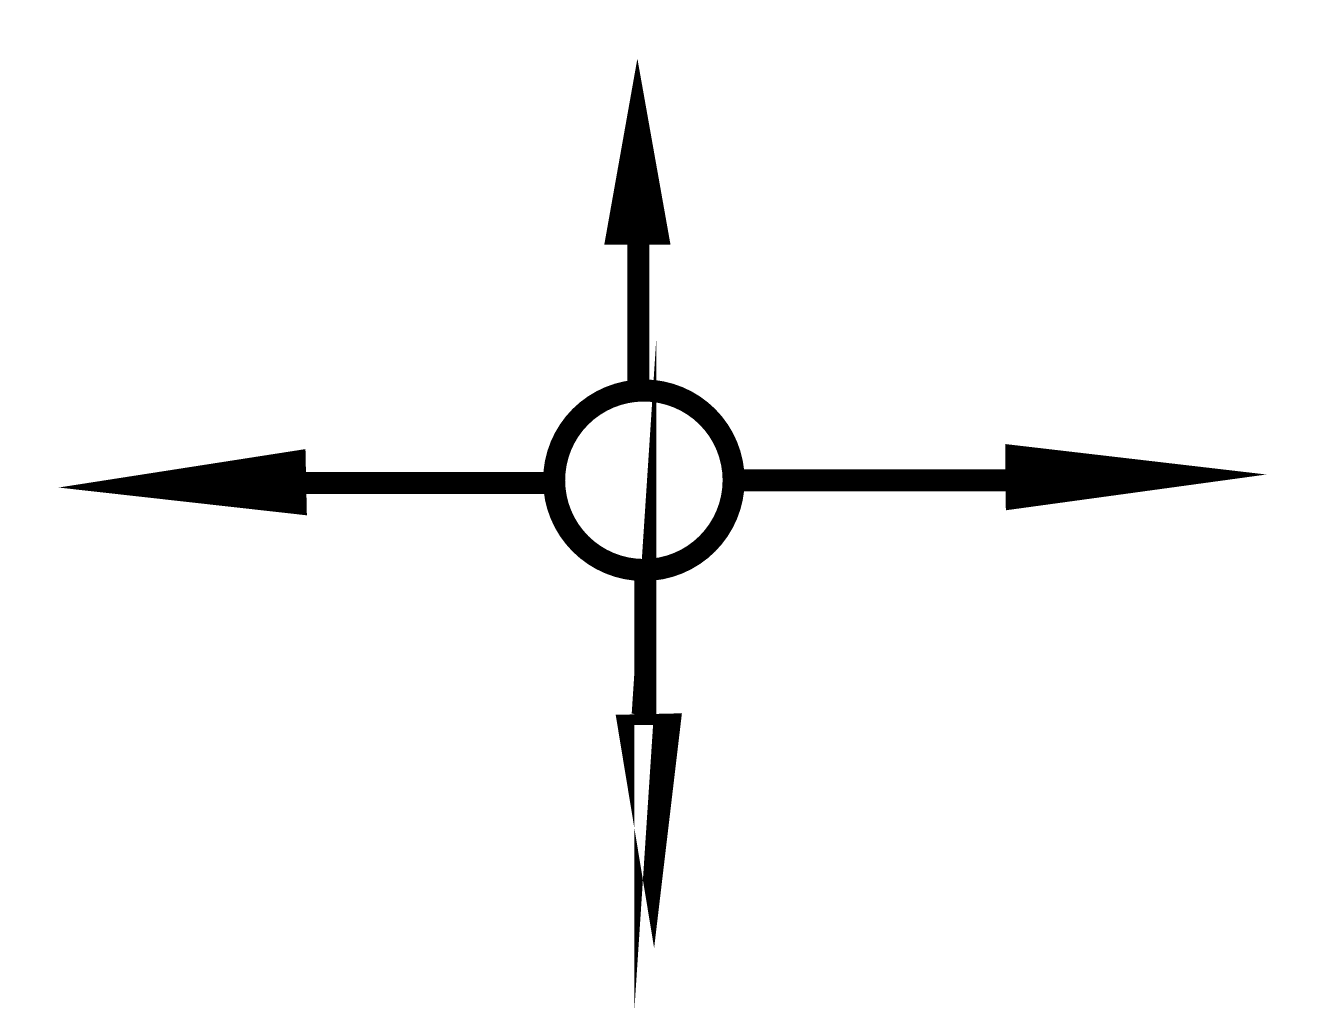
# Model space of a CAD drawing. Extents: x -0.16 to 5.61, y -0.26 to 4.2.
import ezdxf

# ---------------------------------------------------------------- set-up
doc = ezdxf.new("R2010")
doc.units = 0
doc.header["$MEASUREMENT"] = 0
doc.layers.get('0').update_dxf_attribs({"linetype": 'CONTINUOUS'})

msp = doc.modelspace()

# ---------------------------------------------------------------- linework, layer by layer
for points in [[(2.612000193091693, 4.047312796758893, 0, 0.3, 0), (2.612000193091693, 3.204418508335842, 0.3, 0.3, 0)], [(5.461020853062392, 2.163587449765799, 0, 0.3, 0), (4.279400468105866, 2.15154609619227, 0.3, 0.3, 0)], [(-0.009537991024319403, 2.104578533514163, 0, 0.3, 0), (1.111795655644106, 2.128661229923454, 0.3, 0.3, 0)], [(2.68780892549881, 0.01894704464322147, 0, 0.3, 0), (2.663694217078995, 1.078585579274356, 0.3, 0.3, 0)]]:
    msp.add_lwpolyline(points, format="xyseb")
at = {"const_width": 0.1}
for points in [[(2.615951134618372, 3.271052629900939), (2.615951134618372, 2.544141649224185)], [(2.636114880105683, 1.076856840801971), (2.648172245230453, 1.260486426019227), (2.648172245230453, 1.028691448005817), (2.648172245230453, 1.730098957461771)], [(1.04062128829134, 2.1248658801791), (2.22137963602125, 2.1248658801791)], [(3.048706957698466, 2.137571200527501), (4.327670771214608, 2.137571200527501)]]:
    msp.add_lwpolyline(points, dxfattribs=at)
msp.add_lwpolyline([(2.641407358220672, 1.731000751830816, 0.9999999999999999), (2.641407358220672, 2.544141649224185, 0.9999999999999999), (2.641407358220672, 1.731000751830816, -1)], format="xyb", dxfattribs=at)

doc.saveas('drawing.dxf')
